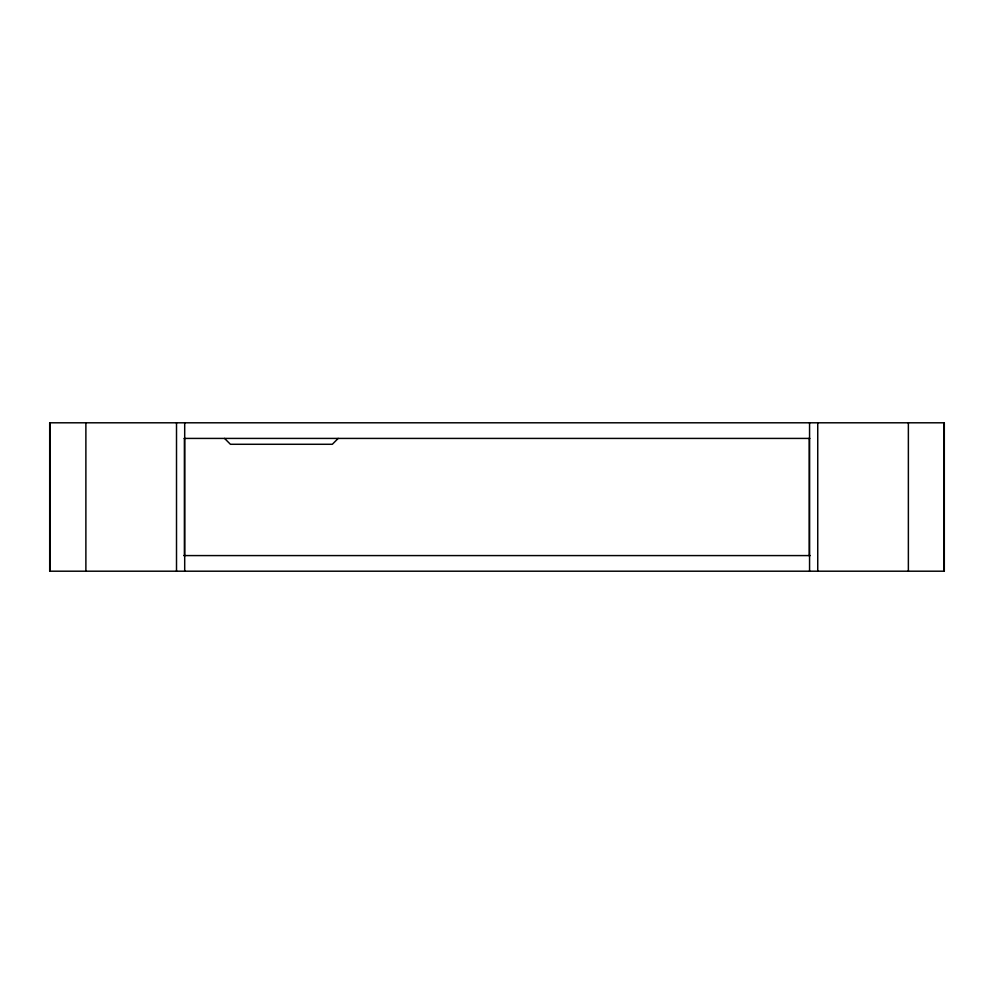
<?xml version="1.0" encoding="UTF-8"?>
<svg xmlns="http://www.w3.org/2000/svg" width="994" height="994" viewBox="0 0 994 994"><rect width="100%" height="100%" fill="white"/><g stroke="black" fill="none" stroke-linecap="round" stroke-linejoin="round"><path stroke-width="1.49" d="M338.184 438.416L332.331 444.281L230.422 444.281L224.569 438.416M184.201 438.416L809.799 438.416M183.728 555.584L810.172 555.584M944.039 422.798L944.039 571.202M908.367 422.798L908.367 571.202M817.739 422.798L817.739 571.202M809.563 422.798L809.563 571.202M809.302 438.255L809.302 555.745M184.698 422.798L184.698 571.202M184.437 438.255L184.437 555.745M176.51 422.798L176.51 571.202M85.882 422.798L85.882 571.202M49.961 422.798L49.961 571.202M944.3 422.798L49.7 422.798L49.7 571.202L944.3 571.202L944.3 422.798"/></g></svg>
